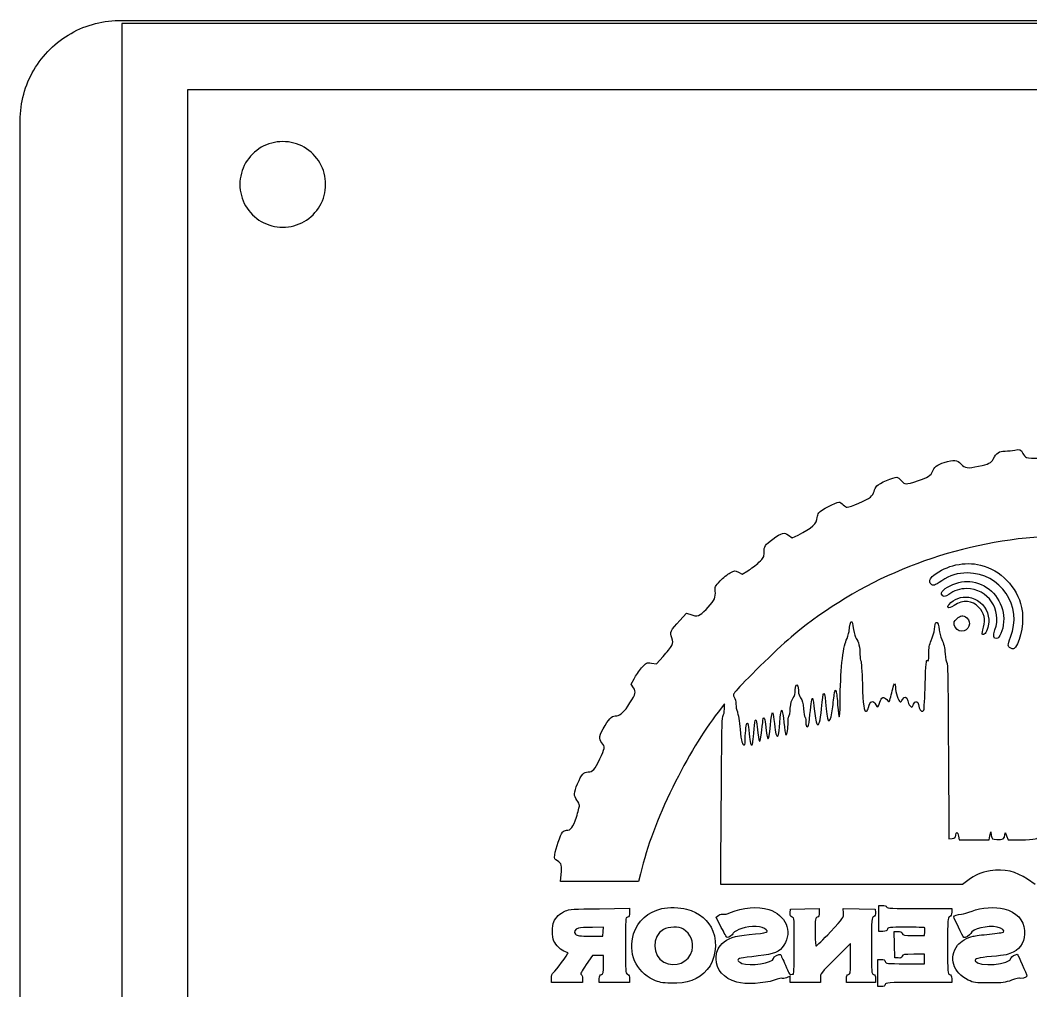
# Model space of a CAD drawing. Extents: x 12 to 317, y 11 to 186.
# Drawn here: x 12 to 63.3, y 128.9 to 178.2 of the extents above; entities that cross this region are included whole.
import ezdxf

# ---------------------------------------------------------------- set-up
doc = ezdxf.new("R2010")
doc.units = 0
doc.layers.get('0').update_dxf_attribs({"linetype": 'CONTINUOUS'})

msp = doc.modelspace()

# ---------------------------------------------------------------- linework, layer by layer
at = {"color": 3}
for p, q in [((17.19023, 178.070901), (17.19023, 81.720901)), ((113.54023, 178.070901), (17.19023, 178.070901)), ((20.54023, 85.070901), (20.54023, 174.720901)), ((20.54023, 174.720901), (110.19023, 174.720901))]:
    msp.add_line(p, q, dxfattribs=at)
at = {"color": 7}
for p, q in [((17.190474, 178.220603), (113.540474, 178.220603)), ((12.040474, 81.646157), (12.040474, 173.146157))]:
    msp.add_line(p, q, dxfattribs=at)
at = {"color": 0}
for p, q in [((51.032751, 152.079394), (51.228543, 151.941811)), ((51.228543, 151.941811), (51.530168, 152.089977)), ((48.492751, 150.195561), (48.677959, 150.095019)), ((48.677959, 150.095019), (48.974293, 150.274936)), ((45.524126, 147.756102), (45.862793, 148.126519)), ((45.862793, 148.126519), (46.132668, 148.041852)), ((44.328209, 145.554769), (44.672168, 145.925186)), ((44.079501, 145.586519), (44.328209, 145.554769)), ((43.052918, 144.517602), (43.195793, 144.787477)), ((43.169334, 144.332394), (43.052918, 144.517602)), ((47.783668, 143.512186), (47.460876, 143.094144)), ((47.783668, 143.247602), (47.783668, 143.512186)), ((59.150168, 141.115061), (59.166043, 136.664769)), ((61.261543, 136.818227), (61.298584, 137.014019)), ((61.298584, 137.014019), (61.330334, 136.828811)), ((59.166043, 136.664769), (59.335376, 136.680644)), ((59.658168, 136.802352), (59.695209, 136.617144)), ((59.695209, 136.617144), (60.457209, 136.617144)), ((60.457209, 136.617144), (61.219209, 136.617144)), ((61.219209, 136.617144), (61.261543, 136.818227)), ((62.108209, 136.818227), (62.192876, 136.617144)), ((62.192876, 136.617144), (62.785543, 136.617144)), ((47.593168, 134.341727), (47.609043, 136.368436)), ((39.465168, 134.500477), (39.502209, 134.844436)), ((41.449543, 134.500477), (39.465168, 134.500477)), ((43.428626, 134.500477), (41.449543, 134.500477)), ((43.523876, 134.886769), (43.428626, 134.500477)), ((60.139709, 134.553394), (59.864543, 134.341727)), ((63.547543, 134.341727), (63.171834, 134.606311)), ((53.726209, 134.341727), (47.593168, 134.341727)), ((59.864543, 134.341727), (53.726209, 134.341727)), ((41.444251, 133.114061), (42.968251, 133.135227)), ((42.968251, 133.135227), (42.968251, 132.923561)), ((51.128001, 132.907686), (51.143876, 133.098186)), ((51.143876, 133.098186), (51.868834, 133.114061)), ((51.868834, 133.114061), (52.599084, 133.129936)), ((52.599084, 133.129936), (52.599084, 132.918269)), ((53.821459, 132.891811), (53.805584, 133.129936)), ((53.805584, 133.129936), (54.620501, 133.114061)), ((54.620501, 133.114061), (55.430126, 133.098186)), ((55.430126, 133.098186), (55.446001, 132.928852)), ((55.615334, 132.621936), (55.615334, 133.283394)), ((55.615334, 133.283394), (55.800543, 133.283394)), ((57.684376, 133.124644), (59.319501, 133.124644)), ((59.319501, 133.124644), (59.319501, 132.939436)), ((47.365626, 132.690727), (47.497918, 132.780686)), ((47.624918, 132.166852), (47.365626, 132.690727)), ((55.615334, 131.960477), (55.615334, 132.621936)), ((41.650626, 132.172144), (41.079126, 132.166852)), ((41.618876, 131.722352), (41.634751, 131.949894)), ((41.634751, 131.949894), (41.650626, 132.172144)), ((55.821709, 131.960477), (55.615334, 131.960477)), ((56.419668, 131.293727), (56.403793, 131.960477)), ((56.403793, 131.960477), (56.589001, 131.960477)), ((57.933084, 131.748811), (57.954251, 131.934019)), ((40.973293, 131.722352), (41.618876, 131.722352)), ((54.186584, 131.351936), (53.419293, 130.584644)), ((54.186584, 130.579352), (54.186584, 131.351936)), ((57.388043, 131.748811), (57.933084, 131.748811)), ((56.435543, 130.621686), (56.419668, 131.293727)), ((41.084418, 130.743394), (40.761626, 130.272436)), ((41.364876, 130.743394), (41.084418, 130.743394)), ((41.645334, 130.743394), (41.364876, 130.743394)), ((41.645334, 130.272436), (41.645334, 130.743394)), ((55.562418, 129.843811), (55.562418, 130.531727)), ((55.562418, 130.531727), (55.742334, 130.531727)), ((56.604876, 130.611102), (56.435543, 130.621686)), ((56.959418, 130.320061), (57.943668, 130.320061)), ((57.943668, 130.796311), (57.393334, 130.796311)), ((57.943668, 130.558186), (57.943668, 130.796311)), ((57.943668, 130.320061), (57.943668, 130.558186)), ((55.562418, 129.155894), (55.562418, 129.843811)), ((38.999501, 129.367561), (38.999501, 129.568644)), ((39.793251, 129.367561), (38.999501, 129.367561)), ((40.587001, 129.367561), (39.793251, 129.367561)), ((40.587001, 129.552769), (40.587001, 129.367561)), ((41.433668, 129.367561), (41.433668, 129.558061)), ((42.200959, 129.367561), (41.433668, 129.367561)), ((42.968251, 129.367561), (42.200959, 129.367561)), ((42.968251, 129.552769), (42.968251, 129.367561)), ((51.117418, 129.679769), (50.937501, 129.605686)), ((51.117418, 129.521019), (51.117418, 129.679769)), ((51.117418, 129.367561), (51.117418, 129.521019)), ((51.884709, 129.367561), (51.117418, 129.367561)), ((52.652001, 129.367561), (51.884709, 129.367561)), ((52.652001, 129.595102), (52.652001, 129.367561)), ((53.974918, 129.367561), (53.974918, 129.558061)), ((54.715751, 129.367561), (53.974918, 129.367561)), ((55.456584, 129.367561), (54.715751, 129.367561)), ((55.456584, 129.558061), (55.456584, 129.367561)), ((59.319501, 129.367561), (57.647334, 129.367561)), ((59.319501, 129.558061), (59.319501, 129.367561)), ((55.742334, 129.155894), (55.562418, 129.155894))]:
    msp.add_line(p, q, dxfattribs=at)
at = {"color": 7}
for points in [[(14.6214, 177.566023), (15.399764, 178.006398), (16.296283, 178.234824), (17.190474, 178.220603)], [(12.732949, 175.705278), (13.183044, 176.478062), (13.842048, 177.127399), (14.6214, 177.566023)], [(12.040474, 173.146157), (12.03947, 174.040461), (12.28112, 174.933507), (12.732949, 175.705278)]]:
    msp.add_open_spline(points, degree=3, dxfattribs=at)
at = {"color": 4}
for points in [[(25.365563, 172.070567), (24.985866, 172.070982), (24.606683, 171.969381), (24.278063, 171.779173)], [(26.453063, 171.779173), (26.124443, 171.969381), (25.74526, 172.070982), (25.365563, 172.070567)], [(24.278063, 171.779173), (23.949028, 171.589683), (23.671447, 171.312102), (23.481958, 170.983067)], [(27.249168, 170.983067), (27.059679, 171.312102), (26.782098, 171.589683), (26.453063, 171.779173)], [(23.481958, 170.983067), (23.29175, 170.654447), (23.190148, 170.275265), (23.190563, 169.895567)], [(27.540563, 169.895567), (27.540978, 170.275265), (27.439376, 170.654447), (27.249168, 170.983067)], [(23.190563, 169.895567), (23.190148, 169.51587), (23.29175, 169.136688), (23.481958, 168.808067)], [(27.249168, 168.808067), (27.439376, 169.136688), (27.540978, 169.51587), (27.540563, 169.895567)], [(23.481958, 168.808067), (23.671447, 168.479033), (23.949028, 168.201452), (24.278063, 168.011962)], [(26.453063, 168.011962), (26.782098, 168.201452), (27.059679, 168.479033), (27.249168, 168.808067)], [(24.278063, 168.011962), (24.606683, 167.821754), (24.985866, 167.720153), (25.365563, 167.720567)], [(25.365563, 167.720567), (25.74526, 167.720153), (26.124443, 167.821754), (26.453063, 168.011962)]]:
    msp.add_open_spline(points, degree=3, dxfattribs=at)
at = {"color": 0}
for points in [[(62.515668, 156.402686), (62.774959, 156.466186), (62.838459, 156.439727), (62.923126, 156.238644)], [(60.679459, 155.582477), (61.203334, 155.693602), (61.325043, 155.751811), (61.425584, 155.942311)], [(61.425584, 155.942311), (61.600209, 156.270394), (61.721918, 156.355061), (62.028834, 156.355061)], [(62.028834, 156.355061), (62.182293, 156.355061), (62.399251, 156.381519), (62.515668, 156.402686)], [(62.923126, 156.238644), (62.960168, 156.153977), (63.044834, 156.058727), (63.113626, 156.032269)], [(63.113626, 156.032269), (63.288251, 155.968769), (64.277793, 155.974061), (64.404793, 156.037561)], [(58.345834, 155.312602), (58.409334, 155.524269), (58.594543, 155.667144), (58.938501, 155.772977)], [(58.938501, 155.772977), (59.435918, 155.926436), (59.584084, 155.915852), (59.795751, 155.693602)], [(59.795751, 155.693602), (60.002126, 155.481936), (60.118543, 155.466061), (60.679459, 155.582477)], [(55.525376, 154.592936), (55.625918, 154.709352), (56.377334, 155.032144), (56.530793, 155.032144)], [(56.530793, 155.032144), (56.567834, 155.032144), (56.673668, 154.947477), (56.768918, 154.846936)], [(57.631459, 154.852227), (58.070668, 154.989811), (58.287626, 155.127394), (58.345834, 155.312602)], [(55.377209, 154.307186), (55.398376, 154.397144), (55.461876, 154.529436), (55.525376, 154.592936)], [(56.768918, 154.846936), (56.954126, 154.635269), (56.927668, 154.635269), (57.631459, 154.852227)], [(54.011959, 153.497561), (54.149543, 153.497561), (55.043834, 153.883852), (55.192001, 154.010852)], [(55.192001, 154.010852), (55.276668, 154.079644), (55.361334, 154.211936), (55.377209, 154.307186)], [(52.577918, 153.222394), (52.667876, 153.354686), (53.440459, 153.762144), (53.593918, 153.762144)], [(53.593918, 153.762144), (53.646834, 153.762144), (53.747376, 153.703936), (53.816168, 153.629852)], [(53.816168, 153.629852), (53.884959, 153.555769), (53.969626, 153.497561), (54.011959, 153.497561)], [(51.530168, 152.089977), (52.218084, 152.428644), (52.493251, 152.682644), (52.493251, 152.984269)], [(52.493251, 152.984269), (52.493251, 153.053061), (52.530293, 153.158894), (52.577918, 153.222394)], [(49.794501, 151.195686), (49.794501, 151.523769), (49.842126, 151.597852), (50.233709, 151.878311)], [(50.233709, 151.878311), (50.725834, 152.227561), (50.799918, 152.248727), (51.032751, 152.079394)], [(63.097751, 151.936519), (58.716251, 151.476144), (54.615209, 149.766936), (51.302626, 147.020561)], [(66.727834, 152.015894), (65.854709, 152.074102), (64.066126, 152.037061), (63.097751, 151.936519)], [(49.529918, 150.703561), (49.773334, 150.936394), (49.794501, 150.973436), (49.794501, 151.195686)], [(48.074709, 150.169102), (48.307543, 150.296102), (48.312834, 150.296102), (48.492751, 150.195561)], [(48.974293, 150.274936), (49.133043, 150.370186), (49.387043, 150.565977), (49.529918, 150.703561)], [(58.404043, 150.047394), (59.054918, 150.555394), (59.980959, 150.756477), (60.785293, 150.565977)], [(60.785293, 150.565977), (61.801293, 150.317269), (62.642668, 149.449436), (62.864918, 148.412269)], [(47.566709, 149.756352), (47.714876, 149.915102), (47.947709, 150.100311), (48.074709, 150.169102)], [(58.271751, 149.592311), (58.150043, 149.714019), (58.202959, 149.883352), (58.404043, 150.047394)], [(60.123834, 150.163811), (59.594668, 150.163811), (59.250709, 150.057977), (58.811501, 149.766936)], [(62.309293, 146.909436), (62.933709, 148.470477), (61.796001, 150.163811), (60.123834, 150.163811)], [(47.318001, 149.243061), (47.296834, 149.454727), (47.307418, 149.486477), (47.566709, 149.756352)], [(58.811501, 149.766936), (58.435793, 149.512936), (58.372293, 149.491769), (58.271751, 149.592311)], [(58.806209, 149.089602), (58.753293, 149.227186), (59.123709, 149.512936), (59.520584, 149.634644)], [(60.081501, 149.370061), (59.758709, 149.370061), (59.420043, 149.258936), (59.176626, 149.073727)], [(59.520584, 149.634644), (59.943918, 149.766936), (60.256126, 149.766936), (60.674168, 149.629352)], [(61.515543, 147.269269), (61.885959, 148.295852), (61.155709, 149.370061), (60.081501, 149.370061)], [(60.674168, 149.629352), (61.467918, 149.380644), (62.012959, 148.544561), (61.954751, 147.682019)], [(46.550709, 148.047144), (46.762376, 148.174144), (47.196293, 148.655686), (47.275668, 148.846186)], [(47.275668, 148.846186), (47.318001, 148.941436), (47.333876, 149.110769), (47.318001, 149.243061)], [(59.176626, 149.073727), (58.986126, 148.930852), (58.864418, 148.936144), (58.806209, 149.089602)], [(59.277168, 148.655686), (59.552334, 148.909686), (59.965084, 149.004936), (60.324918, 148.899102)], [(60.700626, 148.417561), (60.356668, 148.777394), (59.912168, 148.809144), (59.446501, 148.512811)], [(60.324918, 148.899102), (60.774709, 148.761519), (61.071043, 148.438727), (61.176876, 147.973061)], [(59.139584, 148.417561), (59.097251, 148.459894), (59.134293, 148.523394), (59.277168, 148.655686)], [(59.446501, 148.512811), (59.261293, 148.396394), (59.181918, 148.375227), (59.139584, 148.417561)], [(60.928168, 147.406852), (61.044584, 147.819602), (60.975793, 148.131811), (60.700626, 148.417561)], [(62.864918, 148.412269), (63.007793, 147.771977), (62.849043, 146.766561), (62.552709, 146.396144)], [(45.106084, 146.872394), (45.000251, 147.142269), (45.047876, 147.237519), (45.524126, 147.756102)], [(46.132668, 148.041852), (46.381376, 147.957186), (46.407834, 147.957186), (46.550709, 148.047144)], [(54.107209, 147.195186), (54.191876, 147.846061), (54.255376, 147.872519), (54.340043, 147.285144)], [(59.446501, 147.528561), (59.420043, 147.644977), (59.446501, 147.703186), (59.573501, 147.835477)], [(59.573501, 147.835477), (59.764001, 148.020686), (59.891001, 148.036561), (60.081501, 147.883102)], [(60.081501, 147.883102), (60.356668, 147.666144), (60.182043, 147.200477), (59.822209, 147.200477)], [(61.176876, 147.973061), (61.229793, 147.740227), (61.224501, 147.644977), (61.150418, 147.390977)], [(54.340043, 147.285144), (54.366501, 147.089352), (54.424709, 146.888269), (54.467043, 146.835352)], [(58.282334, 146.729519), (58.351126, 146.888269), (58.425209, 147.152852), (58.446376, 147.316894)], [(58.446376, 147.316894), (58.462251, 147.486227), (58.499293, 147.634394), (58.525751, 147.650269)], [(58.525751, 147.650269), (58.599834, 147.697894), (58.684501, 147.491519), (58.684501, 147.269269)], [(58.684501, 147.269269), (58.684501, 147.158144), (58.748001, 146.935894), (58.822084, 146.777144)], [(59.822209, 147.200477), (59.663459, 147.200477), (59.488834, 147.353936), (59.446501, 147.528561)], [(60.869959, 147.057602), (60.854084, 147.078769), (60.880543, 147.232227), (60.928168, 147.406852)], [(61.150418, 147.390977), (61.071043, 147.115811), (60.954626, 146.978227), (60.869959, 147.057602)], [(61.594918, 146.830061), (61.430876, 146.830061), (61.409709, 146.967644), (61.515543, 147.269269)], [(61.954751, 147.682019), (61.923001, 147.237519), (61.748376, 146.830061), (61.594918, 146.830061)], [(45.106084, 146.480811), (45.185459, 146.650144), (45.185459, 146.681894), (45.106084, 146.872394)], [(51.302626, 147.020561), (50.651751, 146.480811), (48.937251, 144.824519), (48.461001, 144.279477)], [(53.657418, 143.670936), (53.662709, 145.094394), (53.795001, 146.422602), (53.969626, 146.745394)], [(53.969626, 146.745394), (54.027834, 146.856519), (54.091334, 147.057602), (54.107209, 147.195186)], [(54.467043, 146.835352), (54.583459, 146.713644), (54.662834, 146.369686), (54.662834, 146.025727)], [(58.155334, 146.052186), (58.155334, 146.353811), (58.187084, 146.512561), (58.282334, 146.729519)], [(58.822084, 146.777144), (58.912043, 146.581352), (58.964959, 146.359102), (58.986126, 146.062769)], [(62.314584, 146.343227), (62.145251, 146.417311), (62.145251, 146.496686), (62.309293, 146.909436)], [(44.672168, 145.925186), (44.862668, 146.131561), (45.058459, 146.380269), (45.106084, 146.480811)], [(62.552709, 146.396144), (62.468043, 146.290311), (62.436293, 146.285019), (62.314584, 146.343227)], [(54.662834, 146.025727), (54.662834, 145.861686), (54.684001, 145.713519), (54.705168, 145.697644)], [(54.705168, 145.697644), (54.731626, 145.681769), (54.768668, 145.157894), (54.784543, 144.533477)], [(57.975418, 144.522894), (58.007168, 145.560061), (58.023043, 145.761144), (58.086543, 145.713519)], [(58.086543, 145.713519), (58.144751, 145.665894), (58.155334, 145.724102), (58.155334, 146.052186)], [(58.986126, 146.062769), (59.002001, 145.829936), (59.044334, 145.623561), (59.076084, 145.602394)], [(43.195793, 144.787477), (43.275168, 144.935644), (43.449793, 145.184352), (43.582084, 145.337811)], [(43.582084, 145.337811), (43.830793, 145.618269), (43.830793, 145.618269), (44.079501, 145.586519)], [(59.076084, 145.602394), (59.118418, 145.575936), (59.139584, 144.268894), (59.150168, 141.115061)], [(42.989418, 143.559811), (43.291043, 144.036061), (43.306918, 144.110144), (43.169334, 144.332394)], [(48.461001, 144.279477), (48.212293, 143.988436), (48.201709, 143.972561), (48.281084, 143.856144)], [(51.270876, 143.813811), (51.344959, 143.919644), (51.382001, 144.046644), (51.382001, 144.205394)], [(51.382001, 144.205394), (51.382001, 144.448811), (51.450793, 144.565227), (51.509001, 144.417061)], [(51.509001, 144.417061), (51.524876, 144.369436), (51.540751, 144.253019), (51.540751, 144.152477)], [(51.540751, 144.152477), (51.540751, 144.046644), (51.588376, 143.903769), (51.651876, 143.813811)], [(52.710209, 143.263477), (52.800168, 144.295352), (52.863668, 144.295352), (52.948334, 143.258186)], [(53.376959, 144.099561), (53.408709, 144.247727), (53.414001, 144.247727), (53.451043, 144.136602)], [(53.451043, 144.136602), (53.477501, 144.073102), (53.514543, 143.760894), (53.530418, 143.443394)], [(54.784543, 144.533477), (54.816293, 143.432811), (54.869209, 143.099436), (55.001501, 143.141769)], [(56.165668, 143.655061), (56.202709, 143.755602), (56.303251, 144.163061), (56.340293, 144.358852)], [(56.340293, 144.358852), (56.382626, 144.581102), (56.462001, 144.586394), (56.462001, 144.358852)], [(56.462001, 144.358852), (56.467293, 144.120727), (56.620751, 143.644477), (56.705418, 143.618019)], [(57.906626, 143.199977), (57.922501, 143.242311), (57.954251, 143.840269), (57.975418, 144.522894)], [(48.281084, 143.856144), (48.328709, 143.792644), (48.365751, 143.633894), (48.365751, 143.506894)], [(51.128001, 143.289936), (51.149168, 143.559811), (51.186209, 143.707977), (51.270876, 143.813811)], [(51.651876, 143.813811), (51.736543, 143.702686), (51.773584, 143.559811), (51.794751, 143.263477)], [(52.122834, 142.977727), (52.181043, 143.575686), (52.228668, 143.834977), (52.260418, 143.797936)], [(52.260418, 143.797936), (52.276293, 143.787352), (52.318626, 143.491019), (52.360959, 143.147061)], [(53.281709, 143.358727), (53.318751, 143.676227), (53.361084, 144.009602), (53.376959, 144.099561)], [(53.615084, 142.861311), (53.636251, 142.861311), (53.657418, 143.226436), (53.657418, 143.670936)], [(55.091459, 143.332269), (55.160251, 143.670936), (55.356043, 143.734436), (55.461876, 143.459269)], [(55.668251, 143.596852), (55.742334, 143.872019), (55.869334, 143.914352), (56.022793, 143.729144)], [(56.022793, 143.729144), (56.112751, 143.618019), (56.144501, 143.596852), (56.165668, 143.655061)], [(56.705418, 143.618019), (56.737168, 143.607436), (56.790084, 143.660352), (56.821834, 143.734436)], [(56.821834, 143.734436), (56.911793, 143.924936), (57.065251, 143.887894), (57.086418, 143.670936)], [(57.086418, 143.670936), (57.097001, 143.580977), (57.149918, 143.464561), (57.202834, 143.416936)], [(57.493876, 143.618019), (57.583834, 143.655061), (57.620876, 143.596852), (57.673793, 143.316394)], [(42.317376, 142.914227), (42.497293, 142.914227), (42.708959, 143.115311), (42.989418, 143.559811)], [(47.720168, 142.924811), (47.751918, 142.956561), (47.783668, 143.104727), (47.783668, 143.247602)], [(48.365751, 143.506894), (48.365751, 143.385186), (48.397501, 143.205269), (48.439834, 143.110019)], [(48.439834, 143.110019), (48.476876, 143.014769), (48.540376, 142.617894), (48.577418, 142.226311)], [(50.620001, 142.824269), (50.641168, 143.051811), (50.672918, 143.221144), (50.699376, 143.194686)], [(50.699376, 143.194686), (50.720543, 143.173519), (50.768168, 142.893061), (50.805209, 142.570269)], [(51.059209, 142.882477), (51.080376, 142.898352), (51.117418, 143.078269), (51.128001, 143.289936)], [(51.794751, 143.263477), (51.805334, 143.041227), (51.842376, 142.861311), (51.863543, 142.861311)], [(52.360959, 143.147061), (52.403293, 142.803102), (52.461501, 142.501477), (52.482668, 142.480311)], [(52.482668, 142.480311), (52.583209, 142.379769), (52.652001, 142.617894), (52.710209, 143.263477)], [(52.948334, 143.258186), (53.011834, 142.422102), (53.181168, 142.469727), (53.281709, 143.358727)], [(53.530418, 143.443394), (53.551584, 143.120602), (53.588626, 142.861311), (53.615084, 142.861311)], [(55.001501, 143.141769), (55.033251, 143.152352), (55.075584, 143.237019), (55.091459, 143.332269)], [(55.461876, 143.459269), (55.525376, 143.295227), (55.599459, 143.342852), (55.668251, 143.596852)], [(57.202834, 143.416936), (57.303376, 143.326977), (57.308668, 143.326977), (57.356293, 143.453977)], [(57.356293, 143.453977), (57.382751, 143.528061), (57.446251, 143.602144), (57.493876, 143.618019)], [(57.673793, 143.316394), (57.710834, 143.141769), (57.859001, 143.067686), (57.906626, 143.199977)], [(41.730001, 142.422102), (41.989293, 142.834852), (42.079251, 142.914227), (42.317376, 142.914227)], [(47.460876, 143.094144), (46.683001, 142.088727), (45.910418, 140.808144), (45.164293, 139.289436)], [(47.640793, 140.622936), (47.651376, 142.300394), (47.672543, 142.877186), (47.720168, 142.924811)], [(49.297084, 142.242186), (49.312959, 142.496186), (49.344709, 142.702561), (49.371168, 142.702561)], [(49.371168, 142.702561), (49.392334, 142.702561), (49.429376, 142.543811), (49.445251, 142.348019)], [(49.683376, 142.183977), (49.715126, 142.464436), (49.741584, 142.718436), (49.741584, 142.750186)], [(49.741584, 142.750186), (49.741584, 142.781936), (49.762751, 142.808394), (49.789209, 142.808394)], [(49.789209, 142.808394), (49.810376, 142.808394), (49.847418, 142.660227), (49.868584, 142.480311)], [(50.117293, 142.427394), (50.149043, 142.781936), (50.196668, 143.072977), (50.223126, 143.072977)], [(50.223126, 143.072977), (50.244293, 143.072977), (50.276043, 142.914227), (50.297209, 142.718436)], [(50.297209, 142.718436), (50.355418, 142.125769), (50.403043, 141.892936), (50.461251, 141.871769)], [(50.461251, 141.871769), (50.524751, 141.850602), (50.551209, 142.025227), (50.620001, 142.824269)], [(51.011584, 142.475019), (51.011584, 142.681394), (51.032751, 142.866602), (51.059209, 142.882477)], [(51.863543, 142.861311), (51.890001, 142.861311), (51.911168, 142.755477), (51.911168, 142.628477)], [(51.911168, 142.628477), (51.911168, 142.400936), (51.974668, 142.273936), (52.038168, 142.379769)], [(52.038168, 142.379769), (52.054043, 142.406227), (52.096376, 142.676102), (52.122834, 142.977727)], [(41.565959, 141.533102), (41.380751, 141.750061), (41.407209, 141.908811), (41.730001, 142.422102)], [(48.577418, 142.226311), (48.640918, 141.580727), (48.683251, 141.437852), (48.799668, 141.432561)], [(48.842001, 141.744769), (48.842001, 142.131061), (48.894918, 142.543811), (48.947834, 142.543811)], [(48.947834, 142.543811), (48.969001, 142.543811), (49.000751, 142.385061), (49.021918, 142.189269)], [(49.021918, 142.189269), (49.074834, 141.638936), (49.117168, 141.432561), (49.164793, 141.432561)], [(49.164793, 141.432561), (49.217709, 141.432561), (49.249459, 141.638936), (49.297084, 142.242186)], [(49.445251, 142.348019), (49.535209, 141.432561), (49.593418, 141.390227), (49.683376, 142.183977)], [(49.868584, 142.480311), (49.969126, 141.501352), (50.022043, 141.485477), (50.117293, 142.427394)], [(50.805209, 142.570269), (50.842251, 142.252769), (50.879293, 141.977602), (50.889876, 141.961727)], [(50.889876, 141.961727), (50.953376, 141.887644), (51.011584, 142.141644), (51.011584, 142.475019)], [(48.799668, 141.432561), (48.826126, 141.432561), (48.842001, 141.570144), (48.842001, 141.744769)], [(41.460126, 140.718186), (41.719418, 141.263227), (41.730001, 141.332019), (41.565959, 141.533102)], [(40.872751, 140.056727), (41.095001, 140.056727), (41.206126, 140.183727), (41.460126, 140.718186)], [(47.609043, 136.368436), (47.619626, 137.479686), (47.630209, 139.395269), (47.640793, 140.622936)], [(40.333001, 139.458769), (40.534084, 139.945602), (40.634626, 140.056727), (40.872751, 140.056727)], [(40.295959, 138.627977), (40.126626, 138.860811), (40.126626, 138.977227), (40.333001, 139.458769)], [(45.164293, 139.289436), (44.370543, 137.670186), (43.867834, 136.326102), (43.523876, 134.886769)], [(40.428251, 138.352811), (40.428251, 138.405727), (40.370043, 138.527436), (40.295959, 138.627977)], [(40.269501, 137.754852), (40.354168, 138.035311), (40.428251, 138.299894), (40.428251, 138.352811)], [(39.761501, 137.093394), (39.989043, 137.093394), (40.100168, 137.241561), (40.269501, 137.754852)], [(39.174126, 135.844561), (39.221751, 136.177936), (39.454584, 136.876436), (39.560418, 136.992852)], [(39.560418, 136.992852), (39.608043, 137.045769), (39.703293, 137.093394), (39.761501, 137.093394)], [(59.520584, 136.844686), (59.547043, 137.045769), (59.615834, 137.024602), (59.658168, 136.802352)], [(62.023543, 136.876436), (62.028834, 137.003436), (62.034126, 136.998144), (62.108209, 136.818227)], [(59.335376, 136.680644), (59.478251, 136.691227), (59.510001, 136.722977), (59.520584, 136.844686)], [(61.330334, 136.828811), (61.356793, 136.648894), (61.367376, 136.643602), (61.610793, 136.627727)], [(61.610793, 136.627727), (61.907126, 136.606561), (62.018251, 136.675352), (62.023543, 136.876436)], [(62.785543, 136.617144), (63.600459, 136.617144), (63.706293, 136.643602), (63.753918, 136.849977)], [(39.311709, 135.537644), (39.152959, 135.617019), (39.147668, 135.632894), (39.174126, 135.844561)], [(39.502209, 134.844436), (39.549834, 135.288936), (39.512793, 135.431811), (39.311709, 135.537644)], [(61.277418, 135.034936), (60.806459, 134.960852), (60.499543, 134.828561), (60.139709, 134.553394)], [(63.171834, 134.606311), (62.595043, 135.008477), (61.997084, 135.146061), (61.277418, 135.034936)], [(39.126501, 132.452602), (39.216459, 132.669561), (39.444001, 132.881227), (39.713876, 132.997644)], [(39.713876, 132.997644), (39.893793, 133.082311), (40.142501, 133.098186), (41.444251, 133.114061)], [(42.968251, 132.923561), (42.968251, 132.759519), (42.947084, 132.706602), (42.862418, 132.685436)], [(43.174626, 131.844061), (43.365126, 132.473769), (43.915459, 132.960602), (44.613959, 133.119352)], [(44.613959, 133.119352), (44.942043, 133.198727), (45.534709, 133.182852), (45.862793, 133.098186)], [(45.862793, 133.098186), (46.503084, 132.923561), (47.000501, 132.510811), (47.201584, 131.976352)], [(47.730751, 132.833602), (47.788959, 132.817727), (47.947709, 132.849477), (48.085293, 132.912977)], [(48.085293, 132.912977), (48.704418, 133.188144), (49.471709, 133.251644), (50.037918, 133.071727)], [(50.037918, 133.071727), (50.900459, 132.796561), (51.249709, 131.965769), (50.805209, 131.261977)], [(51.217959, 132.685436), (51.133293, 132.711894), (51.117418, 132.748936), (51.128001, 132.907686)], [(52.599084, 132.918269), (52.599084, 132.759519), (52.577918, 132.706602), (52.493251, 132.685436)], [(53.160001, 131.939311), (53.837334, 132.653686), (53.837334, 132.653686), (53.821459, 132.891811)], [(55.446001, 132.928852), (55.456584, 132.801852), (55.435418, 132.748936), (55.356043, 132.701311)], [(55.800543, 133.283394), (55.916959, 133.283394), (56.001626, 133.251644), (56.017501, 133.204019)], [(56.017501, 133.204019), (56.043959, 133.135227), (56.282084, 133.124644), (57.684376, 133.124644)], [(59.319501, 132.939436), (59.319501, 132.812436), (59.287751, 132.743644), (59.213668, 132.701311)], [(59.822209, 132.838894), (59.906876, 132.844186), (60.145001, 132.912977), (60.351376, 132.992352)], [(60.351376, 132.992352), (60.795876, 133.166977), (61.568459, 133.219894), (61.970626, 133.108769)], [(61.970626, 133.108769), (62.610918, 132.928852), (62.976043, 132.542561), (63.013084, 132.013394)], [(39.126501, 131.468352), (39.031251, 131.690602), (39.031251, 132.235644), (39.126501, 132.452602)], [(42.862418, 132.685436), (42.761876, 132.658977), (42.756584, 132.611352), (42.756584, 131.251394)], [(47.497918, 132.780686), (47.572001, 132.828311), (47.672543, 132.849477), (47.730751, 132.833602)], [(51.329084, 131.224936), (51.329084, 132.627227), (51.329084, 132.658977), (51.217959, 132.685436)], [(52.493251, 132.685436), (52.392709, 132.658977), (52.387418, 132.611352), (52.387418, 131.939311)], [(55.356043, 132.701311), (55.250209, 132.648394), (55.244918, 132.606061), (55.244918, 131.224936)], [(59.213668, 132.701311), (59.113126, 132.648394), (59.107834, 132.590186), (59.107834, 131.224936)], [(59.425334, 132.696019), (59.425334, 132.759519), (59.610543, 132.823019), (59.822209, 132.838894)], [(59.933334, 131.648269), (59.885709, 131.701186), (59.425334, 132.653686), (59.425334, 132.696019)], [(40.380626, 132.124519), (40.184834, 132.071602), (40.116043, 131.928727), (40.232459, 131.817602)], [(41.079126, 132.166852), (40.766918, 132.161561), (40.449418, 132.145686), (40.380626, 132.124519)], [(44.185334, 129.505144), (43.275168, 129.933769), (42.873001, 130.865102), (43.174626, 131.844061)], [(44.688043, 132.050436), (44.090084, 131.717061), (44.100668, 130.716936), (44.709209, 130.399436)], [(45.698751, 132.071602), (45.460626, 132.214477), (44.963209, 132.209186), (44.688043, 132.050436)], [(46.143251, 130.997394), (46.243793, 131.431311), (46.079751, 131.838769), (45.698751, 132.071602)], [(47.201584, 131.976352), (47.445001, 131.336061), (47.323293, 130.494686), (46.910543, 130.018436)], [(47.915959, 131.642977), (47.900084, 131.642977), (47.773084, 131.881102), (47.624918, 132.166852)], [(48.207001, 131.838769), (48.207001, 131.780561), (48.005918, 131.642977), (47.915959, 131.642977)], [(48.508626, 132.055727), (48.344584, 131.976352), (48.207001, 131.881102), (48.207001, 131.838769)], [(49.810376, 132.103352), (49.572251, 132.256811), (48.894918, 132.230352), (48.508626, 132.055727)], [(49.037793, 131.801727), (50.016751, 131.886394), (50.090834, 131.918144), (49.810376, 132.103352)], [(52.387418, 131.939311), (52.387418, 131.542436), (52.408584, 131.219644), (52.435043, 131.219644)], [(52.435043, 131.219644), (52.461501, 131.219644), (52.789584, 131.542436), (53.160001, 131.939311)], [(56.054543, 132.066311), (56.033376, 131.981644), (55.980459, 131.960477), (55.821709, 131.960477)], [(57.001751, 132.172144), (56.128626, 132.172144), (56.081001, 132.166852), (56.054543, 132.066311)], [(56.589001, 131.960477), (56.726584, 131.960477), (56.779501, 131.934019), (56.805959, 131.854644)], [(56.805959, 131.854644), (56.837709, 131.759394), (56.885334, 131.748811), (57.388043, 131.748811)], [(57.948959, 132.145686), (57.938376, 132.161561), (57.509751, 132.172144), (57.001751, 132.172144)], [(57.954251, 131.934019), (57.964834, 132.039852), (57.964834, 132.135102), (57.948959, 132.145686)], [(60.287876, 131.859936), (60.266709, 131.769977), (59.980959, 131.600644), (59.933334, 131.648269)], [(61.621376, 132.177436), (61.155709, 132.283269), (60.351376, 132.087477), (60.287876, 131.859936)], [(61.240376, 131.822894), (61.610793, 131.859936), (61.928293, 131.907561), (61.944168, 131.923436)], [(61.944168, 131.923436), (62.028834, 132.008102), (61.891251, 132.113936), (61.621376, 132.177436)], [(63.013084, 132.013394), (63.050126, 131.500102), (62.849043, 131.108519), (62.446876, 130.907436)], [(39.713876, 130.923311), (39.528668, 130.970936), (39.205876, 131.267269), (39.126501, 131.468352)], [(40.232459, 131.817602), (40.311834, 131.738227), (40.428251, 131.722352), (40.973293, 131.722352)], [(47.360334, 130.563477), (47.360334, 130.923311), (47.429126, 131.092644), (47.667251, 131.341352)], [(47.667251, 131.341352), (47.931834, 131.611227), (48.296959, 131.738227), (49.037793, 131.801727)], [(59.621126, 131.261977), (59.753418, 131.441894), (60.129126, 131.658852), (60.404293, 131.717061)], [(60.404293, 131.717061), (60.494251, 131.738227), (60.869959, 131.785852), (61.240376, 131.822894)], [(39.110626, 129.875561), (39.216459, 129.965519), (39.846168, 130.822769), (39.846168, 130.870394)], [(39.846168, 130.870394), (39.846168, 130.880977), (39.787959, 130.907436), (39.713876, 130.923311)], [(42.756584, 131.251394), (42.756584, 129.902019), (42.761876, 129.843811), (42.862418, 129.790894)], [(44.709209, 130.399436), (45.301876, 130.097811), (45.995084, 130.383561), (46.143251, 130.997394)], [(50.805209, 131.261977), (50.588251, 130.918019), (50.318376, 130.806894), (49.492876, 130.711644)], [(50.270751, 130.584644), (50.270751, 130.679894), (50.545918, 130.828061), (50.625293, 130.780436)], [(51.281459, 129.790894), (51.307918, 129.790894), (51.329084, 130.388852), (51.329084, 131.224936)], [(55.244918, 131.224936), (55.244918, 129.849102), (55.250209, 129.801477), (55.350751, 129.775019)], [(59.107834, 131.224936), (59.107834, 129.849102), (59.113126, 129.801477), (59.213668, 129.775019)], [(60.155584, 129.489269), (59.377709, 129.870269), (59.150168, 130.626977), (59.621126, 131.261977)], [(62.446876, 130.907436), (62.203459, 130.785727), (62.076459, 130.759269), (61.335626, 130.685186)], [(48.408084, 129.388727), (47.741334, 129.579227), (47.360334, 130.007852), (47.360334, 130.563477)], [(49.492876, 130.711644), (48.545668, 130.605811), (48.471584, 130.589936), (48.471584, 130.499977)], [(48.471584, 130.499977), (48.471584, 130.457644), (48.561543, 130.383561), (48.667376, 130.335936)], [(48.667376, 130.335936), (49.069543, 130.171894), (50.270751, 130.351811), (50.270751, 130.584644)], [(50.625293, 130.780436), (50.651751, 130.764561), (50.762876, 130.521144), (50.879293, 130.240686)], [(53.419293, 130.584644), (52.673168, 129.838519), (52.652001, 129.812061), (52.652001, 129.595102)], [(54.080751, 129.775019), (54.181293, 129.801477), (54.186584, 129.849102), (54.186584, 130.579352)], [(55.742334, 130.531727), (55.874626, 130.531727), (55.927543, 130.505269), (55.948709, 130.425894)], [(55.948709, 130.425894), (55.975168, 130.325352), (56.022793, 130.320061), (56.959418, 130.320061)], [(56.805959, 130.695769), (56.784793, 130.621686), (56.731876, 130.600519), (56.604876, 130.611102)], [(57.393334, 130.796311), (56.895918, 130.796311), (56.837709, 130.785727), (56.805959, 130.695769)], [(61.335626, 130.685186), (60.642418, 130.621686), (60.473084, 130.574061), (60.515418, 130.457644)], [(60.515418, 130.457644), (60.642418, 130.129561), (62.335751, 130.277727), (62.335751, 130.616394)], [(62.335751, 130.616394), (62.335751, 130.679894), (62.531543, 130.796311), (62.647959, 130.796311)], [(62.647959, 130.796311), (62.685001, 130.796311), (63.129501, 129.780311), (63.129501, 129.695644)], [(38.999501, 129.568644), (38.999501, 129.711519), (39.036543, 129.806769), (39.110626, 129.875561)], [(40.761626, 130.272436), (40.518209, 129.917894), (40.454709, 129.790894), (40.512918, 129.769727)], [(41.433668, 129.558061), (41.433668, 129.700936), (41.460126, 129.753852), (41.539501, 129.775019)], [(41.539501, 129.775019), (41.634751, 129.801477), (41.645334, 129.849102), (41.645334, 130.272436)], [(42.862418, 129.790894), (42.936501, 129.748561), (42.968251, 129.679769), (42.968251, 129.552769)], [(46.910543, 130.018436), (46.476626, 129.510436), (45.894543, 129.293477), (45.063751, 129.325227)], [(50.879293, 130.240686), (51.027459, 129.875561), (51.101543, 129.743269), (51.159751, 129.764436)], [(51.159751, 129.764436), (51.196793, 129.780311), (51.255001, 129.790894), (51.281459, 129.790894)], [(53.974918, 129.558061), (53.974918, 129.700936), (54.001376, 129.753852), (54.080751, 129.775019)], [(55.350751, 129.775019), (55.430126, 129.753852), (55.456584, 129.700936), (55.456584, 129.558061)], [(59.213668, 129.775019), (59.293043, 129.753852), (59.319501, 129.700936), (59.319501, 129.558061)], [(40.512918, 129.769727), (40.555251, 129.753852), (40.587001, 129.669186), (40.587001, 129.552769)], [(45.063751, 129.325227), (44.603376, 129.341102), (44.481668, 129.367561), (44.185334, 129.505144)], [(50.313084, 129.483977), (49.805084, 129.309352), (48.852584, 129.256436), (48.408084, 129.388727)], [(50.725834, 129.573936), (50.709959, 129.600394), (50.519459, 129.558061), (50.313084, 129.483977)], [(50.937501, 129.605686), (50.836959, 129.563352), (50.741709, 129.547477), (50.725834, 129.573936)], [(55.948709, 129.261727), (55.927543, 129.182352), (55.874626, 129.155894), (55.742334, 129.155894)], [(57.647334, 129.367561), (56.022793, 129.367561), (55.975168, 129.362269), (55.948709, 129.261727)], [(61.224501, 129.341102), (60.488959, 129.341102), (60.446626, 129.346394), (60.155584, 129.489269)], [(62.362209, 129.483977), (62.023543, 129.356977), (61.928293, 129.346394), (61.224501, 129.341102)], [(62.759084, 129.579227), (62.743209, 129.605686), (62.573876, 129.568644), (62.362209, 129.483977)], [(63.129501, 129.695644), (63.129501, 129.632144), (62.796126, 129.521019), (62.759084, 129.579227)]]:
    msp.add_open_spline(points, degree=3, dxfattribs=at)

doc.saveas('drawing.dxf')
